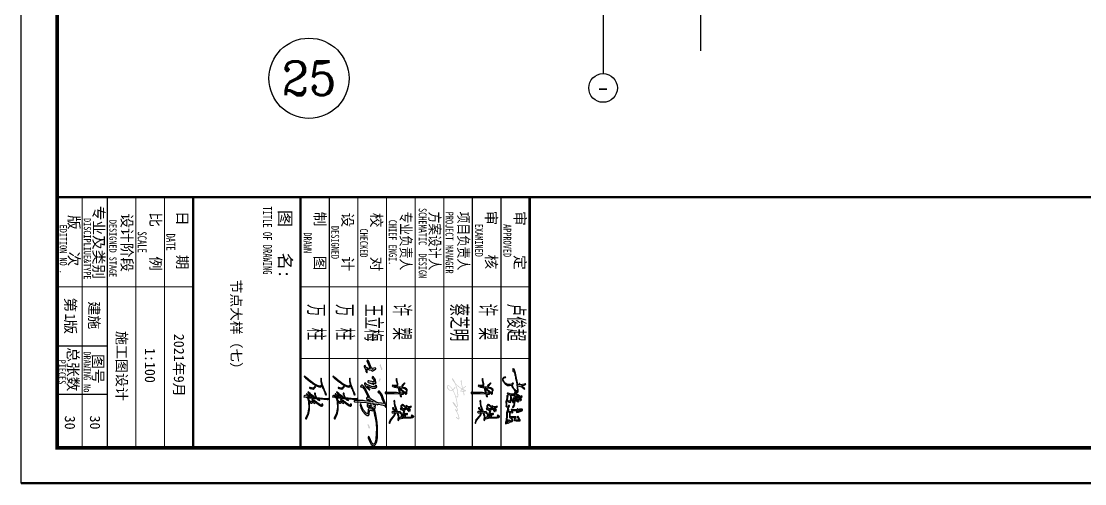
# Model space of a CAD drawing. Extents: x -1307975 to -76406, y -96289 to 379359.
# Drawn here: x -506278 to -498853, y 252907 to 256134 of the extents above; entities that cross this region are included whole.
import ezdxf
from ezdxf.enums import TextEntityAlignment as Align

# ---------------------------------------------------------------- set-up
doc = ezdxf.new("R2010")
doc.units = 0
doc.header["$LTSCALE"] = 1000
doc.layers.get('0').update_dxf_attribs({"linetype": 'CONTINUOUS'})
for name, color, linetype in [('A-AXIS_TEXT', 7, 'CONTINUOUS'), ('AXIS', 3, 'CONTINUOUS'), ('DIM_SYMB', 3, 'CONTINUOUS'), ('图签文字', 4, 'CONTINUOUS')]:
    doc.layers.add(name, color=color, linetype=linetype)
for name, color, linetype, lineweight in [('AXIS_TEXT', 7, 'CONTINUOUS', 20), ('可改文字', 6, 'CONTINUOUS', 18), ('图框', 9, 'CONTINUOUS', 18), ('图签', 147, 'CONTINUOUS', 18)]:
    doc.layers.add(name, color=color, linetype=linetype, lineweight=lineweight)
doc.layers.add('yichutu', color=7, linetype='CONTINUOUS', true_color=0xffffff)
doc.styles.add('_TCH_AXIS', font='COMPLEX', dxfattribs={"bigfont": 'GBCBIG'})
doc.styles.add('COMPLEX', font='COMPLEX')
doc.styles.add('宋体', font='', dxfattribs={"height": 50})
doc.styles.add('建筑图签-1', font='simhei.ttf', dxfattribs={"width": 0.7})
doc.styles.add('建筑图签-2', font='TXT.shx', dxfattribs={"width": 0.5, "bigfont": 'HZTXT.shx'})
doc.styles.get('宋体').set_extended_font_data('SimSun')

# ---------------------------------------------------------------- blocks, each defined once
blk = doc.blocks.new('ljc')
at = {"linetype": 'Continuous'}
h = blk.add_hatch(color=0, dxfattribs=at)
h.paths.add_polyline_path([(2022.8, 1567.7), (2018.8, 1563.7), (2019.8, 1561.7), (2023.8, 1561.7), (2021.8, 1551.7), (1954.8, 1537.7), (1932.8, 1529.7), (1929.8, 1526.7), (1928.8, 1524.7), (1930.8, 1522.7), (1943.8, 1523.7), (1945.8, 1525.7), (1941.8, 1527.7), (1959.8, 1534.7), (1966.8, 1534.7), (1974.8, 1537.7), (1984.8, 1538.7), (1997.8, 1542.7), (2009.8, 1543.7), (2017.8, 1546.7), (2024.8, 1545.7), (2034.8, 1548.7), (2060.8, 1549.7), (2051.8, 1536.7), (2041.8, 1527.7), (2027.8, 1520.7), (2022.8, 1520.7), (2017.8, 1525.7), (2014.8, 1526.7), (2012.8, 1524.7), (2012.8, 1520.7), (2018.8, 1515.7), (2021.8, 1507.7), (2021.8, 1493.7), (2011.8, 1476.7), (1999.8, 1468.7), (1987.8, 1466.7), (1981.8, 1472.7), (1979.8, 1479.7), (1977.8, 1481.7), (1977.8, 1474.7), (1980.8, 1467.7), (1987.8, 1462.7), (1993.8, 1462.7), (2004.8, 1466.7), (2017.8, 1477.7), (2026.8, 1492.7), (2027.8, 1503.7), (2024.8, 1516.7), (2032.8, 1517.7), (2053.8, 1532.7), (2066.8, 1548.7), (2066.8, 1551.7), (2063.8, 1554.7), (2028.8, 1552.7), (2035.8, 1574.7), (2048.8, 1590.7), (2046.8, 1592.7), (2042.8, 1591.7), (2027.8, 1572.7), (2024.8, 1588.7), (2020.8, 1596.7), (2017.8, 1598.7), (2016.8, 1596.7), (2019.8, 1589.7)])
h.paths.add_polyline_path([(2080.8, 1521.7), (2080.8, 1527.7), (2074.8, 1540.7), (2092.8, 1561.7), (2096.8, 1571.7), (2093.8, 1576.7), (2086.8, 1575.7), (2088.8, 1571.7), (2091.8, 1571.7), (2090.8, 1566.7), (2079.8, 1550.7), (2065.8, 1536.7), (2064.8, 1534.7), (2066.8, 1532.7), (2072.8, 1534.7), (2076.8, 1522.7), (2076.8, 1512.7), (2071.8, 1495.7), (2071.8, 1491.7), (2073.8, 1489.7), (2077.8, 1493.7), (2082.8, 1509.7), (2098.8, 1509.7), (2118.8, 1506.7), (2118.8, 1499.7), (2115.8, 1495.7), (2107.8, 1492.7), (2086.8, 1495.7), (2083.8, 1491.7), (2086.8, 1488.7), (2102.8, 1487.7), (2121.8, 1482.7), (2139.8, 1483.7), (2147.8, 1481.7), (2151.8, 1485.7), (2151.8, 1490.7), (2147.8, 1487.7), (2124.8, 1487.7), (2113.8, 1489.7), (2123.8, 1498.7), (2125.8, 1508.7), (2120.8, 1511.7), (2118.8, 1510.7), (2107.8, 1513.7), (2123.8, 1522.7), (2131.8, 1531.7), (2129.8, 1534.7), (2120.8, 1535.7), (2114.8, 1532.7), (2108.8, 1532.7), (2122.8, 1554.7), (2120.8, 1558.7), (2113.8, 1556.7), (2115.8, 1563.7), (2114.8, 1568.7), (2110.8, 1572.7), (2104.8, 1571.7), (2092.8, 1553.7)])
h.paths.add_polyline_path([(2088.8, 1534.7), (2096.8, 1534.7), (2111.8, 1550.7), (2115.8, 1551.7), (2110.8, 1542.7), (2098.8, 1527.7), (2100.8, 1525.7), (2113.8, 1527.7), (2120.8, 1530.7), (2123.8, 1529.7), (2117.8, 1523.7), (2100.8, 1514.7), (2083.8, 1513.7), (2083.8, 1517.7)], flags=16)
h.paths.add_polyline_path([(2092.8, 1536.7), (2094.8, 1539.7), (2102.8, 1545.7), (2095.8, 1536.7)], flags=16)
h.paths.add_polyline_path([(2092.8, 1543.7), (2093.8, 1548.7), (2105.8, 1567.7), (2108.8, 1568.7), (2110.8, 1566.7), (2107.8, 1553.7), (2103.8, 1549.7)], flags=16)
h.paths.add_polyline_path([(2140.8, 1533.7), (2137.8, 1532.7), (2136.8, 1530.7), (2141.8, 1526.7), (2154.8, 1521.7), (2157.8, 1522.7), (2152.8, 1527.7)])
h.paths.add_polyline_path([(2174.8, 1521.7), (2172.8, 1523.7), (2171.8, 1545.7), (2182.8, 1544.7), (2184.8, 1546.7), (2182.8, 1556.7), (2177.8, 1565.7), (2176.8, 1560.7), (2179.8, 1555.7), (2180.8, 1549.7), (2174.8, 1549.7), (2169.8, 1553.7), (2168.8, 1573.7), (2170.8, 1573.7), (2174.8, 1568.7), (2175.8, 1570.7), (2169.8, 1578.7), (2166.8, 1578.7), (2164.8, 1576.7), (2163.8, 1561.7), (2165.8, 1552.7), (2162.8, 1552.7), (2161.8, 1550.7), (2166.8, 1546.7), (2168.8, 1536.7), (2168.8, 1523.7), (2165.8, 1520.7), (2164.8, 1516.7), (2167.8, 1512.7), (2169.8, 1512.7), (2172.8, 1516.7), (2179.8, 1516.7), (2177.8, 1501.7), (2174.8, 1499.7), (2166.8, 1498.7), (2174.8, 1495.7), (2179.8, 1496.7), (2182.8, 1499.7), (2183.8, 1510.7), (2186.8, 1520.7), (2184.8, 1522.7)])
h.paths.add_polyline_path([(2232.8, 1541.7), (2232.8, 1563.7), (2230.8, 1566.7), (2214.8, 1557.7), (2209.8, 1556.7), (2205.8, 1551.7), (2210.8, 1547.7), (2210.8, 1550.7), (2228.8, 1559.7), (2227.8, 1541.7), (2226.8, 1536.7), (2223.8, 1532.7), (2219.8, 1533.7), (2212.8, 1541.7), (2210.8, 1542.7), (2208.8, 1540.7), (2208.8, 1507.7), (2188.8, 1507.7), (2186.8, 1505.7), (2190.8, 1502.7), (2212.8, 1502.7), (2216.8, 1510.7), (2221.8, 1515.7), (2231.8, 1517.7), (2233.8, 1512.7), (2233.8, 1504.7), (2226.8, 1504.7), (2231.8, 1501.7), (2231.8, 1499.7), (2227.8, 1496.7), (2228.8, 1492.7), (2238.8, 1494.7), (2242.8, 1488.7), (2242.8, 1485.7), (2211.8, 1491.7), (2188.8, 1491.7), (2178.8, 1493.7), (2175.8, 1495.7), (2166.8, 1495.7), (2163.8, 1497.7), (2153.8, 1498.7), (2146.8, 1502.7), (2143.8, 1502.7), (2142.8, 1500.7), (2143.8, 1497.7), (2152.8, 1493.7), (2173.8, 1490.7), (2185.8, 1486.7), (2210.8, 1486.7), (2221.8, 1483.7), (2229.8, 1483.7), (2242.8, 1479.7), (2248.8, 1479.7), (2250.8, 1481.7), (2243.8, 1495.7), (2245.8, 1498.7), (2237.8, 1502.7), (2238.8, 1512.7), (2236.8, 1519.7), (2232.8, 1522.7), (2223.8, 1521.7), (2213.8, 1515.7), (2211.8, 1521.7), (2212.8, 1535.7), (2219.8, 1529.7), (2227.8, 1529.7), (2229.8, 1531.7)])
at = {"color": 0, "linetype": 'Continuous'}
for points in [[(1929.8, 1526.7), (1928.8, 1524.7), (1930.8, 1522.7), (1943.8, 1523.7), (1945.8, 1525.7), (1941.8, 1527.7), (1959.8, 1534.7), (1966.8, 1534.7), (1974.8, 1537.7), (1984.8, 1538.7), (1997.8, 1542.7), (2009.8, 1543.7), (2017.8, 1546.7), (2024.8, 1545.7), (2034.8, 1548.7), (2060.8, 1549.7), (2051.8, 1536.7), (2041.8, 1527.7), (2027.8, 1520.7), (2022.8, 1520.7), (2017.8, 1525.7), (2014.8, 1526.7), (2012.8, 1524.7), (2012.8, 1520.7), (2018.8, 1515.7), (2021.8, 1507.7), (2021.8, 1493.7), (2011.8, 1476.7), (1999.8, 1468.7), (1987.8, 1466.7), (1981.8, 1472.7), (1979.8, 1479.7), (1977.8, 1481.7), (1977.8, 1474.7), (1980.8, 1467.7), (1987.8, 1462.7), (1993.8, 1462.7), (2004.8, 1466.7), (2017.8, 1477.7), (2026.8, 1492.7), (2027.8, 1503.7), (2024.8, 1516.7), (2032.8, 1517.7), (2053.8, 1532.7), (2066.8, 1548.7), (2066.8, 1551.7), (2063.8, 1554.7), (2028.8, 1552.7), (2035.8, 1574.7), (2048.8, 1590.7), (2046.8, 1592.7), (2042.8, 1591.7), (2027.8, 1572.7), (2024.8, 1588.7), (2020.8, 1596.7), (2017.8, 1598.7), (2016.8, 1596.7), (2019.8, 1589.7), (2022.8, 1567.7), (2018.8, 1563.7), (2019.8, 1561.7), (2023.8, 1561.7), (2021.8, 1551.7), (1954.8, 1537.7), (1932.8, 1529.7), (1929.8, 1526.7)], [(2015.8, 1560.7), (2014.8, 1559.7), (2016.8, 1559.7), (2015.8, 1560.7)], [(2016.8, 1561.7), (2015.8, 1560.7), (2018.8, 1560.7), (2016.8, 1561.7)], [(2065.8, 1536.7), (2064.8, 1534.7), (2066.8, 1532.7), (2072.8, 1534.7), (2076.8, 1522.7), (2076.8, 1512.7), (2071.8, 1495.7), (2071.8, 1491.7), (2073.8, 1489.7), (2077.8, 1493.7), (2082.8, 1509.7), (2098.8, 1509.7), (2118.8, 1506.7), (2118.8, 1499.7), (2115.8, 1495.7), (2107.8, 1492.7), (2086.8, 1495.7), (2083.8, 1491.7), (2086.8, 1488.7), (2102.8, 1487.7), (2121.8, 1482.7), (2139.8, 1483.7), (2147.8, 1481.7), (2151.8, 1485.7), (2151.8, 1490.7), (2147.8, 1487.7), (2124.8, 1487.7), (2113.8, 1489.7), (2123.8, 1498.7), (2125.8, 1508.7), (2120.8, 1511.7), (2118.8, 1510.7), (2107.8, 1513.7), (2123.8, 1522.7), (2131.8, 1531.7), (2129.8, 1534.7), (2120.8, 1535.7), (2114.8, 1532.7), (2108.8, 1532.7), (2122.8, 1554.7), (2120.8, 1558.7), (2113.8, 1556.7), (2115.8, 1563.7), (2114.8, 1568.7), (2110.8, 1572.7), (2104.8, 1571.7), (2092.8, 1553.7), (2080.8, 1521.7), (2080.8, 1527.7), (2074.8, 1540.7), (2092.8, 1561.7), (2096.8, 1571.7), (2093.8, 1576.7), (2086.8, 1575.7), (2088.8, 1571.7), (2091.8, 1571.7), (2090.8, 1566.7), (2079.8, 1550.7), (2065.8, 1536.7)], [(2083.8, 1513.7), (2083.8, 1517.7), (2088.8, 1534.7), (2096.8, 1534.7), (2111.8, 1550.7), (2115.8, 1551.7), (2110.8, 1542.7), (2098.8, 1527.7), (2100.8, 1525.7), (2113.8, 1527.7), (2120.8, 1530.7), (2123.8, 1529.7), (2117.8, 1523.7), (2100.8, 1514.7), (2083.8, 1513.7)], [(2092.8, 1543.7), (2093.8, 1548.7), (2105.8, 1567.7), (2108.8, 1568.7), (2110.8, 1566.7), (2107.8, 1553.7), (2103.8, 1549.7), (2092.8, 1543.7)], [(2143.8, 1502.7), (2142.8, 1500.7), (2143.8, 1497.7), (2152.8, 1493.7), (2173.8, 1490.7), (2185.8, 1486.7), (2210.8, 1486.7), (2221.8, 1483.7), (2229.8, 1483.7), (2242.8, 1479.7), (2248.8, 1479.7), (2250.8, 1481.7), (2243.8, 1495.7), (2245.8, 1498.7), (2237.8, 1502.7), (2238.8, 1512.7), (2236.8, 1519.7), (2232.8, 1522.7), (2223.8, 1521.7), (2213.8, 1515.7), (2211.8, 1521.7), (2212.8, 1535.7), (2219.8, 1529.7), (2227.8, 1529.7), (2229.8, 1531.7), (2232.8, 1541.7), (2232.8, 1563.7), (2230.8, 1566.7), (2214.8, 1557.7), (2209.8, 1556.7), (2205.8, 1551.7), (2210.8, 1547.7), (2210.8, 1550.7), (2228.8, 1559.7), (2227.8, 1541.7), (2226.8, 1536.7), (2223.8, 1532.7), (2219.8, 1533.7), (2212.8, 1541.7), (2210.8, 1542.7), (2208.8, 1540.7), (2208.8, 1507.7), (2188.8, 1507.7), (2186.8, 1505.7), (2190.8, 1502.7), (2212.8, 1502.7), (2216.8, 1510.7), (2221.8, 1515.7), (2231.8, 1517.7), (2233.8, 1512.7), (2233.8, 1504.7), (2226.8, 1504.7), (2231.8, 1501.7), (2231.8, 1499.7), (2227.8, 1496.7), (2228.8, 1492.7), (2238.8, 1494.7), (2242.8, 1488.7), (2242.8, 1485.7), (2211.8, 1491.7), (2188.8, 1491.7), (2178.8, 1493.7), (2175.8, 1495.7), (2166.8, 1495.7), (2163.8, 1497.7), (2153.8, 1498.7), (2146.8, 1502.7), (2143.8, 1502.7)], [(2162.8, 1552.7), (2161.8, 1550.7), (2166.8, 1546.7), (2168.8, 1536.7), (2168.8, 1523.7), (2165.8, 1520.7), (2164.8, 1516.7), (2167.8, 1512.7), (2169.8, 1512.7), (2172.8, 1516.7), (2179.8, 1516.7), (2177.8, 1501.7), (2174.8, 1499.7), (2166.8, 1498.7), (2174.8, 1495.7), (2179.8, 1496.7), (2182.8, 1499.7), (2183.8, 1510.7), (2186.8, 1520.7), (2184.8, 1522.7), (2174.8, 1521.7), (2172.8, 1523.7), (2171.8, 1545.7), (2182.8, 1544.7), (2184.8, 1546.7), (2182.8, 1556.7), (2177.8, 1565.7), (2176.8, 1560.7), (2179.8, 1555.7), (2180.8, 1549.7), (2174.8, 1549.7), (2169.8, 1553.7), (2168.8, 1573.7), (2170.8, 1573.7), (2174.8, 1568.7), (2175.8, 1570.7), (2169.8, 1578.7), (2166.8, 1578.7), (2164.8, 1576.7), (2163.8, 1561.7), (2165.8, 1552.7), (2162.8, 1552.7)], [(2176.8, 1568.7), (2175.8, 1569.7), (2174.8, 1566.7), (2176.8, 1564.7), (2176.8, 1568.7)], [(2092.8, 1536.7), (2094.8, 1539.7), (2102.8, 1545.7), (2095.8, 1536.7), (2092.8, 1536.7)], [(2137.8, 1532.7), (2136.8, 1530.7), (2141.8, 1526.7), (2154.8, 1521.7), (2157.8, 1522.7), (2152.8, 1527.7), (2140.8, 1533.7), (2137.8, 1532.7)]]:
    blk.add_lwpolyline(points, dxfattribs=at)
blk = doc.blocks.new('A$C6AF37BC7')
h = blk.add_hatch(color=256)
h.paths.add_polyline_path([(660, -48), (672, -48), (678, -96)], flags=16)
h.paths.add_polyline_path([(708, 144), (702, 150), (660, 126), (672, 66), (666, 36), (456, -42), (366, -60), (294, -60), (276, -72), (288, -96), (456, -72), (612, -12), (564, -102), (552, -114), (546, -96), (534, -102), (534, -138), (558, -144), (654, -18), (654, 6), (672, 12), (678, -30), (648, -30), (642, -54), (654, -84), (654, -138), (684, -168), (708, -156), (714, -60), (804, -108), (948, -228), (1038, -258), (1062, -258), (1074, -246), (1056, -228), (1032, -228), (954, -192), (786, -60), (708, -30), (714, 24), (756, 30), (816, 54), (954, 48), (972, 66), (948, 84), (810, 84), (702, 48), (690, 120), (726, 132), (720, 144)])
h.paths.add_polyline_path([(852, 216), (864, 216), (870, 174), (840, 198)], flags=16)
h.paths.add_polyline_path([(-312, 282), (-318, 288), (-336, 288), (-348, 276), (-246, 180), (-222, 192), (-222, 210)], flags=17)
h.paths.add_polyline_path([(546, 330), (552, 330), (564, 300), (558, 216), (486, 174), (462, 180), (438, 222)], flags=16)
h.paths.add_polyline_path([(-102, 342), (-48, 336), (-18, 324), (18, 324), (-36, 246), (-174, 96), (-156, 246), (-132, 306)], flags=16)
h.paths.add_polyline_path([(-66, 366), (-72, 372), (-108, 372), (-138, 342), (-168, 288), (-192, 192), (-204, 18), (-228, -78), (-228, 6), (-258, 42), (-306, 48), (-438, 12), (-456, 12), (-468, 24), (-498, 0), (-486, -12), (-420, -12), (-318, 18), (-270, 18), (-252, -6), (-252, -102), (-264, -138), (-240, -156), (-216, -132), (-192, -72), (-174, 60), (-108, 66), (12, 108), (0, 0), (0, -366), (-18, -342), (-24, -372), (-6, -396), (24, -396), (24, -78), (42, 120), (108, 132), (132, 144), (144, 162), (132, 174), (66, 162), (48, 210), (48, 240), (18, 240), (12, 138), (-144, 90), (-114, 138), (-24, 228), (54, 330), (36, 354), (-18, 354)])
h.paths.add_polyline_path([(756, 378), (750, 384), (732, 384), (714, 366), (732, 360), (738, 324), (714, 180), (714, 156), (726, 144), (750, 162), (762, 366)])
h.paths.add_polyline_path([(498, 516), (492, 522), (474, 516), (492, 474), (486, 378), (444, 336), (468, 324), (552, 366), (426, 246), (408, 210), (414, 192), (462, 150), (504, 150), (552, 180), (552, 138), (570, 132), (582, 150), (588, 198), (666, 258), (648, 246), (690, 240), (702, 258), (666, 294), (588, 240), (588, 324), (564, 348), (630, 402), (654, 426), (654, 438), (636, 444), (534, 390), (576, 432), (618, 456), (630, 480), (606, 486), (570, 462), (516, 408), (516, 492)])
h.paths.add_polyline_path([(846, 594), (840, 600), (828, 600), (798, 570), (780, 522), (792, 516), (840, 570), (852, 516), (864, 264), (840, 246), (792, 246), (786, 258), (804, 294), (804, 324), (786, 330), (756, 264), (756, 240), (810, 204), (786, 174), (792, 162), (822, 186), (888, 102), (900, 96), (918, 114), (894, 216), (882, 510), (870, 570)])
at = {"linetype": 'Continuous'}
for points in [[(-66, 366), (-72, 372), (-108, 372), (-138, 342), (-168, 288), (-192, 192), (-204, 18), (-228, -78), (-228, 6), (-258, 42), (-306, 48), (-438, 12), (-456, 12), (-468, 24), (-498, 0), (-486, -12), (-420, -12), (-318, 18), (-270, 18), (-252, -6), (-252, -102), (-264, -138), (-240, -156), (-216, -132), (-192, -72), (-174, 60), (-108, 66), (12, 108), (0, 0), (0, -366), (-18, -342), (-24, -372), (-6, -396), (24, -396), (24, -78), (42, 120), (108, 132), (132, 144), (144, 162), (132, 174), (66, 162), (48, 210), (48, 240), (18, 240), (12, 138), (-144, 90), (-114, 138), (-24, 228), (54, 330), (36, 354), (-18, 354), (-66, 366)], [(498, 516), (492, 522), (474, 516), (492, 474), (486, 378), (444, 336), (468, 324), (552, 366), (426, 246), (408, 210), (414, 192), (462, 150), (504, 150), (552, 180), (552, 138), (570, 132), (582, 150), (588, 198), (666, 258), (648, 246), (690, 240), (702, 258), (666, 294), (588, 240), (588, 324), (564, 348), (630, 402), (654, 426), (654, 438), (636, 444), (534, 390), (576, 432), (618, 456), (630, 480), (606, 486), (570, 462), (516, 408), (516, 492), (498, 516)], [(756, 378), (750, 384), (732, 384), (714, 366), (732, 360), (738, 324), (714, 180), (714, 156), (726, 144), (750, 162), (762, 366), (756, 378)], [(846, 594), (840, 600), (828, 600), (798, 570), (780, 522), (792, 516), (840, 570), (852, 516), (864, 264), (840, 246), (792, 246), (786, 258), (804, 294), (804, 324), (786, 330), (756, 264), (756, 240), (810, 204), (786, 174), (792, 162), (822, 186), (888, 102), (900, 96), (918, 114), (894, 216), (882, 510), (870, 570), (846, 594)], [(-312, 282), (-318, 288), (-336, 288), (-348, 276), (-246, 180), (-222, 192), (-222, 210), (-312, 282)], [(-102, 342), (-48, 336), (-18, 324), (18, 324), (-36, 246), (-174, 96), (-156, 246), (-132, 306), (-102, 342)], [(708, 144), (702, 150), (660, 126), (672, 66), (666, 36), (456, -42), (366, -60), (294, -60), (276, -72), (288, -96), (456, -72), (612, -12), (564, -102), (552, -114), (546, -96), (534, -102), (534, -138), (558, -144), (654, -18), (654, 6), (672, 12), (678, -30), (648, -30), (642, -54), (654, -84), (654, -138), (684, -168), (708, -156), (714, -60), (804, -108), (948, -228), (1038, -258), (1062, -258), (1074, -246), (1056, -228), (1032, -228), (954, -192), (786, -60), (708, -30), (714, 24), (756, 30), (816, 54), (954, 48), (972, 66), (948, 84), (810, 84), (702, 48), (690, 120), (726, 132), (720, 144), (708, 144)], [(546, 330), (552, 330), (564, 300), (558, 216), (486, 174), (462, 180), (438, 222), (546, 330)], [(852, 216), (864, 216), (870, 174), (840, 198), (852, 216)], [(660, -48), (672, -48), (678, -96), (660, -48)]]:
    blk.add_lwpolyline(points, dxfattribs=at)
blk = doc.blocks.new('GFDDDDRG')
at = {"linetype": 'Continuous'}
h = blk.add_hatch(color=0, dxfattribs=at)
h.paths.add_polyline_path([(898707, -158931), (898709, -158928), (898704, -158914), (898704, -158897), (898689, -158882), (898689, -158871), (898666, -158816), (898649, -158759), (898612, -158707), (898600, -158707), (898591, -158721), (898612, -158738), (898635, -158776), (898646, -158816), (898672, -158871), (898672, -158882), (898640, -158874), (898594, -158871), (898565, -158862), (898488, -158813), (898421, -158684), (898396, -158646), (898373, -158623), (898361, -158623), (898352, -158632), (898349, -158649), (898364, -158652), (898370, -158646), (898396, -158678), (898459, -158796), (898439, -158793), (898430, -158805), (898430, -158813), (898453, -158839), (898462, -158839), (898465, -158833), (898453, -158819), (898470, -158828), (898485, -158851), (898479, -158854), (898465, -158848), (898401, -158845), (898384, -158839), (898263, -158839), (898257, -158845), (898257, -158854), (898263, -158859), (898427, -158865), (898488, -158874), (898499, -158885), (898496, -158888), (898473, -158880), (898450, -158885), (898439, -158897), (898442, -158917), (898473, -158946), (898453, -158966), (898453, -158992), (898447, -159006), (898450, -159018), (898447, -159026), (898424, -159015), (898387, -158975), (898364, -158928), (898358, -158900), (898347, -158880), (898344, -158905), (898355, -158952), (898373, -158986), (898410, -159029), (898439, -159047), (898459, -159047), (898468, -159032), (898468, -159006), (898476, -158972), (898488, -158972), (898514, -158983), (898525, -158975), (898519, -158963), (898499, -158954), (898459, -158908), (898485, -158905), (898502, -158911), (898491, -158914), (898488, -158920), (898519, -158940), (898522, -158963), (898528, -158969), (898542, -159044), (898548, -159055), (898554, -159104), (898560, -159116), (898568, -159228), (898563, -159375), (898557, -159407), (898545, -159435), (898534, -159447), (898522, -159447), (898505, -159430), (898468, -159346), (898462, -159340), (898456, -159343), (898456, -159360), (898476, -159415), (898496, -159450), (898517, -159467), (898528, -159470), (898542, -159464), (898557, -159450), (898574, -159415), (898583, -159360), (898586, -159214), (898580, -159136), (898574, -159119), (898563, -159029), (898540, -158949), (898545, -158949), (898557, -158937), (898551, -158926), (898534, -158920), (898554, -158917), (898557, -158903), (898548, -158897), (898525, -158894), (898517, -158882), (898571, -158888), (898580, -158897), (898600, -158891), (898684, -158908), (898701, -158934)])
h.paths.add_polyline_path([(898519, -158856), (898522, -158859), (898508, -158856), (898502, -158848)], flags=16)
h.paths.add_polyline_path([(898344, -158874), (898347, -158877), (898347, -158865), (898341, -158871)], flags=17)
h.paths.add_polyline_path([(898476, -159219), (898479, -159214), (898459, -159173), (898447, -159165), (898445, -159179), (898456, -159205), (898456, -159222), (898468, -159231)], flags=17)
h.paths.add_polyline_path([(898519, -158407), (898522, -158407), (898517, -158410)], flags=16)
h.paths.add_polyline_path([(898557, -158401), (898560, -158399), (898560, -158390), (898551, -158384), (898514, -158390), (898502, -158387), (898485, -158355), (898459, -158283), (898450, -158275), (898445, -158275), (898436, -158286), (898482, -158390), (898462, -158390), (898427, -158378), (898413, -158350), (898398, -158355), (898396, -158367), (898419, -158416), (898421, -158433), (898433, -158450), (898442, -158448), (898442, -158427), (898433, -158396), (898470, -158410), (898496, -158413), (898508, -158427), (898522, -158424), (898534, -158413)])
h.paths.add_polyline_path([(898563, -158597), (898565, -158594), (898560, -158586), (898554, -158551), (898522, -158505), (898511, -158511), (898508, -158525), (898528, -158545), (898534, -158557), (898537, -158574), (898522, -158580), (898465, -158563), (898453, -158563), (898447, -158568), (898447, -158577), (898456, -158586), (898522, -158612), (898528, -158617), (898537, -158615), (898508, -158597)])
h.paths.add_polyline_path([(898571, -158652), (898574, -158649), (898571, -158632), (898554, -158623), (898551, -158629), (898560, -158638), (898540, -158646), (898499, -158643), (898436, -158615), (898413, -158592), (898401, -158597), (898401, -158612), (898427, -158652), (898468, -158689), (898476, -158689), (898479, -158684), (898442, -158638), (898508, -158666), (898551, -158664)])
h.paths.add_polyline_path([(898629, -158543), (898632, -158540), (898623, -158528), (898617, -158528), (898606, -158543), (898603, -158560), (898594, -158571), (898614, -158574)])
h.paths.add_polyline_path([(898649, -158410), (898652, -158407), (898652, -158396), (898632, -158352), (898632, -158338), (898623, -158332), (898614, -158350), (898635, -158401), (898632, -158407), (898637, -158416)])
h = blk.add_hatch(color=256, dxfattribs=at)
h.paths.add_polyline_path([(897805, -158637), (897807, -158635), (897807, -158631), (897799, -158625), (897787, -158637), (897769, -158637), (897738, -158625), (897688, -158595), (897657, -158571), (897649, -158568), (897588, -158517), (897568, -158497), (897559, -158502), (897559, -158506), (897571, -158514), (897579, -158523), (897652, -158581), (897658, -158583), (897672, -158595), (897730, -158632), (897765, -158647), (897786, -158650), (897798, -158646)])
h.paths.add_polyline_path([(897868, -158758), (897870, -158757), (897868, -158743), (897856, -158722), (897846, -158692), (897838, -158680), (897825, -158644), (897822, -158641), (897820, -158631), (897816, -158623), (897811, -158602), (897805, -158589), (897801, -158560), (897801, -158535), (897798, -158527), (897792, -158539), (897792, -158571), (897802, -158616), (897810, -158631), (897811, -158640), (897823, -158670), (897829, -158679), (897835, -158698), (897849, -158727), (897849, -158733), (897858, -158760), (897862, -158763)])
h.paths.add_polyline_path([(897717, -158653), (897718, -158652), (897718, -158647), (897711, -158643), (897685, -158665), (897679, -158667), (897642, -158656), (897636, -158659), (897634, -158667), (897642, -158673), (897655, -158673), (897666, -158677), (897687, -158679), (897700, -158671)])
h.paths.add_polyline_path([(897903, -158820), (897904, -158818), (897904, -158815), (897898, -158809), (897876, -158814), (897853, -158814), (897738, -158802), (897723, -158772), (897717, -158751), (897717, -158739), (897712, -158734), (897705, -158736), (897703, -158745), (897712, -158770), (897712, -158776), (897724, -158799), (897706, -158800), (897681, -158797), (897673, -158782), (897667, -158776), (897691, -158790), (897696, -158790), (897699, -158787), (897694, -158778), (897678, -158770), (897648, -158749), (897643, -158742), (897627, -158725), (897625, -158721), (897618, -158719), (897612, -158725), (897643, -158758), (897664, -158787), (897669, -158794), (897655, -158796), (897628, -158790), (897618, -158790), (897612, -158775), (897613, -158772), (897637, -158772), (897642, -158775), (897645, -158769), (897642, -158766), (897618, -158763), (897610, -158764), (897604, -158748), (897600, -158743), (897592, -158746), (897597, -158764), (897568, -158769), (897562, -158772), (897555, -158781), (897559, -158790), (897562, -158788), (897591, -158793), (897607, -158799), (897616, -158827), (897622, -158863), (897624, -158937), (897622, -158955), (897619, -158962), (897621, -158973), (897618, -158977), (897618, -158989), (897610, -159012), (897610, -159021), (897586, -159073), (897577, -159084), (897579, -159091), (897585, -159096), (897592, -159093), (897604, -159072), (897616, -159042), (897625, -159013), (897633, -158968), (897636, -158931), (897634, -158875), (897631, -158863), (897630, -158836), (897621, -158799), (897636, -158803), (897670, -158806), (897672, -158811), (897666, -158829), (897676, -158839), (897679, -158836), (897679, -158827), (897687, -158814), (897687, -158808), (897718, -158809), (897732, -158812), (897751, -158829), (897763, -158835), (897777, -158838), (897780, -158832), (897754, -158820), (897748, -158812), (897879, -158826), (897889, -158826)])
h.paths.add_polyline_path([(897822, -158907), (897823, -158905), (897823, -158893), (897820, -158889), (897813, -158887), (897808, -158890), (897805, -158896), (897810, -158902), (897805, -158905), (897798, -158904), (897777, -158893), (897738, -158865), (897733, -158859), (897715, -158847), (897703, -158835), (897697, -158835), (897693, -158841), (897693, -158853), (897696, -158859), (897684, -158853), (897667, -158851), (897658, -158859), (897654, -158857), (897640, -158842), (897634, -158845), (897645, -158865), (897658, -158874), (897669, -158874), (897675, -158865), (897681, -158865), (897709, -158880), (897715, -158872), (897706, -158850), (897789, -158913), (897801, -158917), (897811, -158917), (897822, -158910)], flags=17)
h = blk.add_hatch(color=256, dxfattribs=at)
h.paths.add_polyline_path([(898205, -158637), (898207, -158635), (898207, -158631), (898199, -158625), (898187, -158637), (898169, -158637), (898138, -158625), (898088, -158595), (898057, -158571), (898049, -158568), (897988, -158517), (897968, -158497), (897959, -158502), (897959, -158506), (897971, -158514), (897979, -158523), (898052, -158581), (898058, -158583), (898072, -158595), (898130, -158632), (898165, -158647), (898186, -158650), (898198, -158646)])
h.paths.add_polyline_path([(898268, -158758), (898270, -158757), (898268, -158743), (898256, -158722), (898246, -158692), (898238, -158680), (898225, -158644), (898222, -158641), (898220, -158631), (898216, -158623), (898211, -158602), (898205, -158589), (898201, -158560), (898201, -158535), (898198, -158527), (898192, -158539), (898192, -158571), (898202, -158616), (898210, -158631), (898211, -158640), (898223, -158670), (898229, -158679), (898235, -158698), (898249, -158727), (898249, -158733), (898258, -158760), (898262, -158763)])
h.paths.add_polyline_path([(898117, -158653), (898118, -158652), (898118, -158647), (898111, -158643), (898085, -158665), (898079, -158667), (898042, -158656), (898036, -158659), (898034, -158667), (898042, -158673), (898055, -158673), (898066, -158677), (898087, -158679), (898100, -158671)])
h.paths.add_polyline_path([(898303, -158820), (898304, -158818), (898304, -158815), (898298, -158809), (898276, -158814), (898253, -158814), (898138, -158802), (898123, -158772), (898117, -158751), (898117, -158739), (898112, -158734), (898105, -158736), (898103, -158745), (898112, -158770), (898112, -158776), (898124, -158799), (898106, -158800), (898081, -158797), (898073, -158782), (898067, -158776), (898091, -158790), (898096, -158790), (898099, -158787), (898094, -158778), (898078, -158770), (898048, -158749), (898043, -158742), (898027, -158725), (898025, -158721), (898018, -158719), (898012, -158725), (898043, -158758), (898064, -158787), (898069, -158794), (898055, -158796), (898028, -158790), (898018, -158790), (898012, -158775), (898013, -158772), (898037, -158772), (898042, -158775), (898045, -158769), (898042, -158766), (898018, -158763), (898010, -158764), (898004, -158748), (898000, -158743), (897992, -158746), (897997, -158764), (897968, -158769), (897962, -158772), (897955, -158781), (897959, -158790), (897962, -158788), (897991, -158793), (898007, -158799), (898016, -158827), (898022, -158863), (898024, -158937), (898022, -158955), (898019, -158962), (898021, -158973), (898018, -158977), (898018, -158989), (898010, -159012), (898010, -159021), (897986, -159073), (897977, -159084), (897979, -159091), (897985, -159096), (897992, -159093), (898004, -159072), (898016, -159042), (898025, -159013), (898033, -158968), (898036, -158931), (898034, -158875), (898031, -158863), (898030, -158836), (898021, -158799), (898036, -158803), (898070, -158806), (898072, -158811), (898066, -158829), (898076, -158839), (898079, -158836), (898079, -158827), (898087, -158814), (898087, -158808), (898118, -158809), (898132, -158812), (898151, -158829), (898163, -158835), (898177, -158838), (898180, -158832), (898154, -158820), (898148, -158812), (898279, -158826), (898289, -158826)])
h.paths.add_polyline_path([(898222, -158907), (898223, -158905), (898223, -158893), (898220, -158889), (898213, -158887), (898208, -158890), (898205, -158896), (898210, -158902), (898205, -158905), (898198, -158904), (898177, -158893), (898138, -158865), (898133, -158859), (898115, -158847), (898103, -158835), (898097, -158835), (898093, -158841), (898093, -158853), (898096, -158859), (898084, -158853), (898067, -158851), (898058, -158859), (898054, -158857), (898040, -158842), (898034, -158845), (898045, -158865), (898058, -158874), (898069, -158874), (898075, -158865), (898081, -158865), (898109, -158880), (898115, -158872), (898106, -158850), (898189, -158913), (898201, -158917), (898211, -158917), (898222, -158910)], flags=17)
h = blk.add_hatch(color=0, dxfattribs=at)
h.dxf.hatch_style = 1
h.paths.add_polyline_path([(899783, -158692), (899785, -158692), (899787, -158695), (899789, -158694), (899791, -158697), (899801, -158703), (899787, -158707)], flags=16)
h.paths.add_polyline_path([(899767, -158685), (899770, -158685), (899774, -158689), (899774, -158693), (899777, -158703), (899777, -158709), (899762, -158710), (899756, -158708), (899755, -158707), (899754, -158702), (899761, -158691)], flags=16)
h.paths.add_polyline_path([(899567, -158632), (899579, -158635), (899582, -158638), (899585, -158638), (899587, -158641), (899593, -158643), (899594, -158645), (899599, -158650), (899601, -158653), (899611, -158660), (899611, -158664), (899618, -158671), (899620, -158675), (899624, -158679), (899626, -158685), (899628, -158687), (899628, -158689), (899625, -158690), (899623, -158692), (899615, -158693), (899612, -158695), (899600, -158694), (899583, -158682), (899583, -158680), (899573, -158671), (899573, -158669), (899565, -158658), (899565, -158655), (899563, -158651), (899563, -158636)], flags=16)
h.paths.add_polyline_path([(899571, -158624), (899570, -158623), (899562, -158626), (899556, -158631), (899554, -158639), (899553, -158652), (899555, -158654), (899558, -158666), (899561, -158671), (899564, -158674), (899566, -158678), (899571, -158682), (899570, -158683), (899572, -158684), (899580, -158693), (899582, -158693), (899585, -158696), (899595, -158702), (899607, -158704), (899611, -158707), (899615, -158703), (899623, -158702), (899625, -158700), (899629, -158699), (899631, -158697), (899634, -158697), (899634, -158699), (899638, -158704), (899640, -158711), (899643, -158713), (899643, -158716), (899646, -158719), (899648, -158728), (899651, -158730), (899651, -158732), (899655, -158739), (899655, -158743), (899656, -158743), (899657, -158747), (899660, -158752), (899660, -158755), (899663, -158759), (899667, -158773), (899668, -158775), (899670, -158783), (899672, -158787), (899672, -158790), (899676, -158800), (899676, -158804), (899680, -158812), (899679, -158816), (899682, -158821), (899683, -158831), (899685, -158832), (899684, -158835), (899686, -158837), (899687, -158848), (899688, -158851), (899693, -158906), (899692, -158915), (899691, -158919), (899688, -158920), (899685, -158919), (899684, -158915), (899681, -158912), (899679, -158907), (899663, -158883), (899659, -158879), (899656, -158875), (899652, -158871), (899652, -158870), (899649, -158868), (899649, -158865), (899647, -158863), (899646, -158865), (899640, -158859), (899635, -158859), (899631, -158864), (899634, -158867), (899634, -158871), (899637, -158875), (899638, -158878), (899647, -158889), (899648, -158893), (899651, -158895), (899651, -158898), (899655, -158903), (899656, -158907), (899674, -158926), (899681, -158930), (899684, -158933), (899683, -158935), (899686, -158938), (899687, -158945), (899689, -158946), (899689, -158949), (899691, -158952), (899695, -158963), (899695, -158976), (899690, -158975), (899686, -158971), (899683, -158965), (899675, -158960), (899669, -158962), (899667, -158965), (899667, -158969), (899671, -158971), (899671, -158974), (899683, -158991), (899684, -158996), (899691, -159003), (899693, -159010), (899696, -159012), (899695, -159014), (899705, -159035), (899705, -159038), (899710, -159048), (899714, -159064), (899715, -159066), (899715, -159075), (899718, -159083), (899716, -159088), (899712, -159088), (899707, -159084), (899705, -159084), (899702, -159081), (899698, -159079), (899695, -159075), (899686, -159069), (899681, -159071), (899678, -159074), (899679, -159077), (899689, -159086), (899695, -159088), (899701, -159094), (899703, -159094), (899706, -159097), (899713, -159101), (899719, -159101), (899725, -159096), (899727, -159089), (899726, -159070), (899723, -159063), (899723, -159059), (899717, -159044), (899715, -159035), (899712, -159032), (899709, -159021), (899703, -159011), (899702, -159007), (899697, -159001), (899697, -158999), (899695, -158996), (899691, -158987), (899695, -158989), (899703, -158986), (899703, -158981), (899705, -158979), (899705, -158971), (899701, -158952), (899698, -158947), (899692, -158931), (899697, -158928), (899700, -158922), (899699, -158919), (899702, -158917), (899703, -158907), (899702, -158895), (899700, -158892), (899701, -158884), (899700, -158879), (899699, -158876), (899699, -158862), (899697, -158857), (899698, -158855), (899695, -158852), (899696, -158844), (899695, -158836), (899693, -158834), (899690, -158814), (899687, -158812), (899686, -158802), (899681, -158789), (899677, -158773), (899675, -158771), (899675, -158769), (899671, -158759), (899670, -158755), (899663, -158739), (899663, -158737), (899659, -158731), (899659, -158729), (899656, -158726), (899656, -158723), (899651, -158714), (899650, -158710), (899646, -158706), (899646, -158703), (899643, -158702), (899643, -158699), (899639, -158691), (899647, -158686), (899657, -158676), (899664, -158667), (899666, -158663), (899671, -158658), (899671, -158645), (899669, -158643), (899663, -158649), (899658, -158658), (899658, -158660), (899643, -158678), (899636, -158683), (899634, -158683), (899631, -158677), (899626, -158671), (899625, -158668), (899621, -158665), (899619, -158661), (899615, -158657), (899613, -158653), (899593, -158634), (899581, -158627), (899578, -158627), (899575, -158625)])
h.paths.add_polyline_path([(899631, -158527), (899631, -158527), (899627, -158527), (899623, -158531), (899624, -158539), (899630, -158551), (899632, -158552), (899633, -158558), (899637, -158562), (899638, -158565), (899642, -158568), (899643, -158573), (899647, -158575), (899647, -158577), (899660, -158593), (899660, -158595), (899663, -158597), (899664, -158602), (899669, -158609), (899670, -158614), (899674, -158622), (899674, -158627), (899676, -158629), (899677, -158635), (899679, -158637), (899680, -158645), (899683, -158651), (899683, -158652), (899684, -158654), (899686, -158663), (899692, -158682), (899692, -158687), (899699, -158719), (899699, -158722), (899701, -158734), (899700, -158750), (899702, -158752), (899702, -158773), (899699, -158786), (899696, -158784), (899693, -158780), (899689, -158779), (899686, -158782), (899686, -158786), (899693, -158793), (899702, -158796), (899707, -158794), (899710, -158786), (899711, -158777), (899709, -158772), (899711, -158769), (899711, -158750), (899709, -158742), (899710, -158738), (899708, -158734), (899709, -158730), (899707, -158727), (899708, -158723), (899707, -158710), (899704, -158705), (899705, -158702), (899703, -158695), (899702, -158685), (899700, -158683), (899701, -158683), (899694, -158660), (899693, -158653), (899691, -158650), (899690, -158643), (899688, -158642), (899679, -158615), (899687, -158622), (899711, -158645), (899729, -158658), (899734, -158663), (899738, -158663), (899739, -158667), (899759, -158679), (899753, -158686), (899747, -158696), (899743, -158700), (899742, -158707), (899746, -158712), (899751, -158715), (899752, -158715), (899755, -158716), (899768, -158718), (899776, -158718), (899778, -158716), (899779, -158717), (899781, -158722), (899780, -158724), (899782, -158727), (899782, -158735), (899783, -158737), (899783, -158741), (899785, -158745), (899787, -158761), (899791, -158767), (899796, -158767), (899799, -158763), (899799, -158758), (899795, -158744), (899795, -158739), (899791, -158731), (899788, -158715), (899803, -158710), (899816, -158708), (899819, -158703), (899818, -158698), (899816, -158696), (899806, -158693), (899801, -158690), (899797, -158689), (899780, -158681), (899781, -158679), (899779, -158677), (899781, -158673), (899815, -158647), (899819, -158642), (899819, -158639), (899818, -158636), (899811, -158637), (899796, -158651), (899776, -158664), (899775, -158659), (899774, -158658), (899772, -158647), (899771, -158645), (899771, -158641), (899766, -158623), (899767, -158621), (899765, -158620), (899763, -158603), (899761, -158597), (899761, -158590), (899759, -158585), (899759, -158580), (899760, -158578), (899759, -158576), (899759, -158561), (899757, -158559), (899750, -158559), (899746, -158563), (899747, -158576), (899745, -158579), (899748, -158582), (899751, -158591), (899751, -158594), (899754, -158603), (899754, -158611), (899755, -158613), (899755, -158616), (899757, -158618), (899756, -158620), (899760, -158633), (899759, -158636), (899761, -158643), (899763, -158644), (899763, -158651), (899766, -158655), (899765, -158659), (899767, -158661), (899768, -158671), (899767, -158673), (899765, -158673), (899760, -158669), (899757, -158668), (899755, -158665), (899748, -158663), (899739, -158655), (899731, -158651), (899728, -158647), (899713, -158636), (899682, -158606), (899671, -158594), (899662, -158573), (899658, -158567), (899656, -158562), (899653, -158559), (899649, -158550), (899643, -158543), (899643, -158540), (899635, -158533)])
at = {"color": 0, "linetype": 'Continuous'}
for points in [[(898557, -158401), (898560, -158399), (898560, -158390), (898551, -158384), (898514, -158390), (898502, -158387), (898485, -158355), (898459, -158283), (898450, -158275), (898445, -158275), (898436, -158286), (898482, -158390), (898462, -158390), (898427, -158378), (898413, -158350), (898398, -158355), (898396, -158367), (898419, -158416), (898421, -158433), (898433, -158450), (898442, -158448), (898442, -158427), (898433, -158396), (898470, -158410), (898496, -158413), (898508, -158427), (898522, -158424), (898534, -158413), (898557, -158401)], [(898519, -158407), (898522, -158407), (898517, -158410), (898519, -158407)], [(898571, -158652), (898574, -158649), (898571, -158632), (898554, -158623), (898551, -158629), (898560, -158638), (898540, -158646), (898499, -158643), (898436, -158615), (898413, -158592), (898401, -158597), (898401, -158612), (898427, -158652), (898468, -158689), (898476, -158689), (898479, -158684), (898442, -158638), (898508, -158666), (898551, -158664), (898571, -158652)], [(898563, -158597), (898565, -158594), (898560, -158586), (898554, -158551), (898522, -158505), (898511, -158511), (898508, -158525), (898528, -158545), (898534, -158557), (898537, -158574), (898522, -158580), (898465, -158563), (898453, -158563), (898447, -158568), (898447, -158577), (898456, -158586), (898522, -158612), (898528, -158617), (898537, -158615), (898508, -158597), (898563, -158597)], [(898707, -158931), (898709, -158928), (898704, -158914), (898704, -158897), (898689, -158882), (898689, -158871), (898666, -158816), (898649, -158759), (898612, -158707), (898600, -158707), (898591, -158721), (898612, -158738), (898635, -158776), (898646, -158816), (898672, -158871), (898672, -158882), (898640, -158874), (898594, -158871), (898565, -158862), (898488, -158813), (898421, -158684), (898396, -158646), (898373, -158623), (898361, -158623), (898352, -158632), (898349, -158649), (898364, -158652), (898370, -158646), (898396, -158678), (898459, -158796), (898439, -158793), (898430, -158805), (898430, -158813), (898453, -158839), (898462, -158839), (898465, -158833), (898453, -158819), (898470, -158828), (898485, -158851), (898479, -158854), (898465, -158848), (898401, -158845), (898384, -158839), (898263, -158839), (898257, -158845), (898257, -158854), (898263, -158859), (898427, -158865), (898488, -158874), (898499, -158885), (898496, -158888), (898473, -158880), (898450, -158885), (898439, -158897), (898442, -158917), (898473, -158946), (898453, -158966), (898453, -158992), (898447, -159006), (898450, -159018), (898447, -159026), (898424, -159015), (898387, -158975), (898364, -158928), (898358, -158900), (898347, -158880), (898344, -158905), (898355, -158952), (898373, -158986), (898410, -159029), (898439, -159047), (898459, -159047), (898468, -159032), (898468, -159006), (898476, -158972), (898488, -158972), (898514, -158983), (898525, -158975), (898519, -158963), (898499, -158954), (898459, -158908), (898485, -158905), (898502, -158911), (898491, -158914), (898488, -158920), (898519, -158940), (898522, -158963), (898528, -158969), (898542, -159044), (898548, -159055), (898554, -159104), (898560, -159116), (898568, -159228), (898563, -159375), (898557, -159407), (898545, -159435), (898534, -159447), (898522, -159447), (898505, -159430), (898468, -159346), (898462, -159340), (898456, -159343), (898456, -159360), (898476, -159415), (898496, -159450), (898517, -159467), (898528, -159470), (898542, -159464), (898557, -159450), (898574, -159415), (898583, -159360), (898586, -159214), (898580, -159136), (898574, -159119), (898563, -159029), (898540, -158949), (898545, -158949), (898557, -158937), (898551, -158926), (898534, -158920), (898554, -158917), (898557, -158903), (898548, -158897), (898525, -158894), (898517, -158882), (898571, -158888), (898580, -158897), (898600, -158891), (898684, -158908), (898701, -158934), (898707, -158931)], [(898519, -158856), (898522, -158859), (898508, -158856), (898502, -158848), (898519, -158856)]]:
    blk.add_lwpolyline(points, dxfattribs=at)
at = {"linetype": 'Continuous'}
for points in [[(897805, -158637), (897807, -158635), (897807, -158631), (897799, -158625), (897787, -158637), (897769, -158637), (897738, -158625), (897688, -158595), (897657, -158571), (897649, -158568), (897588, -158517), (897568, -158497), (897559, -158502), (897559, -158506), (897571, -158514), (897579, -158523), (897652, -158581), (897658, -158583), (897672, -158595), (897730, -158632), (897765, -158647), (897786, -158650), (897798, -158646), (897805, -158637)], [(897868, -158758), (897870, -158757), (897868, -158743), (897856, -158722), (897846, -158692), (897838, -158680), (897825, -158644), (897822, -158641), (897820, -158631), (897816, -158623), (897811, -158602), (897805, -158589), (897801, -158560), (897801, -158535), (897798, -158527), (897792, -158539), (897792, -158571), (897802, -158616), (897810, -158631), (897811, -158640), (897823, -158670), (897829, -158679), (897835, -158698), (897849, -158727), (897849, -158733), (897858, -158760), (897862, -158763), (897868, -158758)], [(898205, -158637), (898207, -158635), (898207, -158631), (898199, -158625), (898187, -158637), (898169, -158637), (898138, -158625), (898088, -158595), (898057, -158571), (898049, -158568), (897988, -158517), (897968, -158497), (897959, -158502), (897959, -158506), (897971, -158514), (897979, -158523), (898052, -158581), (898058, -158583), (898072, -158595), (898130, -158632), (898165, -158647), (898186, -158650), (898198, -158646), (898205, -158637)], [(898268, -158758), (898270, -158757), (898268, -158743), (898256, -158722), (898246, -158692), (898238, -158680), (898225, -158644), (898222, -158641), (898220, -158631), (898216, -158623), (898211, -158602), (898205, -158589), (898201, -158560), (898201, -158535), (898198, -158527), (898192, -158539), (898192, -158571), (898202, -158616), (898210, -158631), (898211, -158640), (898223, -158670), (898229, -158679), (898235, -158698), (898249, -158727), (898249, -158733), (898258, -158760), (898262, -158763), (898268, -158758)], [(897903, -158820), (897904, -158818), (897904, -158815), (897898, -158809), (897876, -158814), (897853, -158814), (897738, -158802), (897723, -158772), (897717, -158751), (897717, -158739), (897712, -158734), (897705, -158736), (897703, -158745), (897712, -158770), (897712, -158776), (897724, -158799), (897706, -158800), (897681, -158797), (897673, -158782), (897667, -158776), (897691, -158790), (897696, -158790), (897699, -158787), (897694, -158778), (897678, -158770), (897648, -158749), (897643, -158742), (897627, -158725), (897625, -158721), (897618, -158719), (897612, -158725), (897643, -158758), (897664, -158787), (897669, -158794), (897655, -158796), (897628, -158790), (897618, -158790), (897612, -158775), (897613, -158772), (897637, -158772), (897642, -158775), (897645, -158769), (897642, -158766), (897618, -158763), (897610, -158764), (897604, -158748), (897600, -158743), (897592, -158746), (897597, -158764), (897568, -158769), (897562, -158772), (897555, -158781), (897559, -158790), (897562, -158788), (897591, -158793), (897607, -158799), (897616, -158827), (897622, -158863), (897624, -158937), (897622, -158955), (897619, -158962), (897621, -158973), (897618, -158977), (897618, -158989), (897610, -159012), (897610, -159021), (897586, -159073), (897577, -159084), (897579, -159091), (897585, -159096), (897592, -159093), (897604, -159072), (897616, -159042), (897625, -159013), (897633, -158968), (897636, -158931), (897634, -158875), (897631, -158863), (897630, -158836), (897621, -158799), (897636, -158803), (897670, -158806), (897672, -158811), (897666, -158829), (897676, -158839), (897679, -158836), (897679, -158827), (897687, -158814), (897687, -158808), (897718, -158809), (897732, -158812), (897751, -158829), (897763, -158835), (897777, -158838), (897780, -158832), (897754, -158820), (897748, -158812), (897879, -158826), (897889, -158826), (897903, -158820)], [(897717, -158653), (897718, -158652), (897718, -158647), (897711, -158643), (897685, -158665), (897679, -158667), (897642, -158656), (897636, -158659), (897634, -158667), (897642, -158673), (897655, -158673), (897666, -158677), (897687, -158679), (897700, -158671), (897717, -158653)], [(898303, -158820), (898304, -158818), (898304, -158815), (898298, -158809), (898276, -158814), (898253, -158814), (898138, -158802), (898123, -158772), (898117, -158751), (898117, -158739), (898112, -158734), (898105, -158736), (898103, -158745), (898112, -158770), (898112, -158776), (898124, -158799), (898106, -158800), (898081, -158797), (898073, -158782), (898067, -158776), (898091, -158790), (898096, -158790), (898099, -158787), (898094, -158778), (898078, -158770), (898048, -158749), (898043, -158742), (898027, -158725), (898025, -158721), (898018, -158719), (898012, -158725), (898043, -158758), (898064, -158787), (898069, -158794), (898055, -158796), (898028, -158790), (898018, -158790), (898012, -158775), (898013, -158772), (898037, -158772), (898042, -158775), (898045, -158769), (898042, -158766), (898018, -158763), (898010, -158764), (898004, -158748), (898000, -158743), (897992, -158746), (897997, -158764), (897968, -158769), (897962, -158772), (897955, -158781), (897959, -158790), (897962, -158788), (897991, -158793), (898007, -158799), (898016, -158827), (898022, -158863), (898024, -158937), (898022, -158955), (898019, -158962), (898021, -158973), (898018, -158977), (898018, -158989), (898010, -159012), (898010, -159021), (897986, -159073), (897977, -159084), (897979, -159091), (897985, -159096), (897992, -159093), (898004, -159072), (898016, -159042), (898025, -159013), (898033, -158968), (898036, -158931), (898034, -158875), (898031, -158863), (898030, -158836), (898021, -158799), (898036, -158803), (898070, -158806), (898072, -158811), (898066, -158829), (898076, -158839), (898079, -158836), (898079, -158827), (898087, -158814), (898087, -158808), (898118, -158809), (898132, -158812), (898151, -158829), (898163, -158835), (898177, -158838), (898180, -158832), (898154, -158820), (898148, -158812), (898279, -158826), (898289, -158826), (898303, -158820)], [(898117, -158653), (898118, -158652), (898118, -158647), (898111, -158643), (898085, -158665), (898079, -158667), (898042, -158656), (898036, -158659), (898034, -158667), (898042, -158673), (898055, -158673), (898066, -158677), (898087, -158679), (898100, -158671), (898117, -158653)], [(897822, -158907), (897823, -158905), (897823, -158893), (897820, -158889), (897813, -158887), (897808, -158890), (897805, -158896), (897810, -158902), (897805, -158905), (897798, -158904), (897777, -158893), (897738, -158865), (897733, -158859), (897715, -158847), (897703, -158835), (897697, -158835), (897693, -158841), (897693, -158853), (897696, -158859), (897684, -158853), (897667, -158851), (897658, -158859), (897654, -158857), (897640, -158842), (897634, -158845), (897645, -158865), (897658, -158874), (897669, -158874), (897675, -158865), (897681, -158865), (897709, -158880), (897715, -158872), (897706, -158850), (897789, -158913), (897801, -158917), (897811, -158917), (897822, -158910), (897822, -158907)], [(898003, -158781), (898003, -158785), (897979, -158779), (897985, -158776), (897998, -158775), (898003, -158781)], [(898222, -158907), (898223, -158905), (898223, -158893), (898220, -158889), (898213, -158887), (898208, -158890), (898205, -158896), (898210, -158902), (898205, -158905), (898198, -158904), (898177, -158893), (898138, -158865), (898133, -158859), (898115, -158847), (898103, -158835), (898097, -158835), (898093, -158841), (898093, -158853), (898096, -158859), (898084, -158853), (898067, -158851), (898058, -158859), (898054, -158857), (898040, -158842), (898034, -158845), (898045, -158865), (898058, -158874), (898069, -158874), (898075, -158865), (898081, -158865), (898109, -158880), (898115, -158872), (898106, -158850), (898189, -158913), (898201, -158917), (898211, -158917), (898222, -158910), (898222, -158907)]]:
    blk.add_lwpolyline(points, dxfattribs=at)
at = {"layer": '图框'}
blk.add_lwpolyline([(923310, -107437), (923310, -159999), (893610, -159999), (893610, -107437)], close=True, dxfattribs=at)
blk.add_lwpolyline([(923310, -107437), (923310, -159999), (893610, -159999), (893610, -107437)], close=True, dxfattribs=at)
at = {"layer": '图框', "const_width": 50}
blk.add_lwpolyline([(894110, -159499), (922810, -159499), (922810, -108687), (894110, -108687)], close=True, dxfattribs=at)
at = {"layer": '图框'}
for points, const_width in [([(894110, -156002), (922810, -156002)], 35), ([(894460, -156002), (894460, -158077)], 17.5), ([(894810, -156002), (894810, -159502)], 17.5), ([(894810, -156002), (894810, -159252)], 17.5), ([(895210, -156002), (895210, -159502)], 17.5), ([(895610, -156002), (895610, -159502)], 17.5), ([(896010, -156002), (896010, -159502)], 35), ([(897510, -156002), (897510, -159502)], 35), ([(897910, -156002), (897910, -159502)], 17.5), ([(898310, -156002), (898310, -159502)], 17.5), ([(898710, -156002), (898710, -159502)], 17.5), ([(899110, -156002), (899110, -159502)], 17.5), ([(899510, -156002), (899510, -159502)], 17.5), ([(899910, -156002), (899910, -159502)], 17.5), ([(900310, -156002), (900310, -159502)], 17.5), ([(900710, -159502), (900710, -156002)], 35), ([(900710, -156002), (900710, -159502)], 35), ([(894110, -157252), (894810, -157252)], 17.5), ([(894810, -157252), (896010, -157252)], 17.5), ([(897510, -157252), (900710, -157252)], 17.5), ([(894110, -158077), (894810, -158077)], 17.5), ([(894110, -158077), (894810, -158077)], 17.5), ([(894110, -158077), (894810, -158077)], 17.5), ([(894460, -158077), (894460, -159502)], 17.5), ([(897510, -158252), (900710, -158252)], 17.5), ([(894110, -158752), (894810, -158752)], 17.5)]:
    blk.add_lwpolyline(points, dxfattribs=dict(at, const_width=const_width))
at = {"color": 0, "linetype": 'Continuous', "xscale": 2.399999999906868, "yscale": 2.399999999906868, "zscale": 2.399999999906868, "rotation": 270}
blk.add_blockref('ljc', (896819, -153764, -39423053), dxfattribs=at)
at = {"xscale": 0.3999999999068677, "yscale": 0.4000000000232831, "zscale": 0.4, "rotation": 270}
for p in [(898850, -158729), (900050, -158729)]:
    blk.add_blockref('A$C6AF37BC7', p, dxfattribs=at)
at = {"layer": '图框', "style": '建筑图签-1', "width": 0.7}
for s, height, p in [('TITLE OF DRAWING', 125, (896986, -156129)), ('SCHEMATIC  DESIGN', 110, (899160, -156153, -899)), ('PROJECT MANAGER', 110, (899534, -156204, -899)), ('DISCIPLIUE&TYPE', 100, (894483, -156293)), ('DESIGNED STAGE', 100, (894840, -156318)), ('EDITION NO .', 100, (894147, -156385)), ('SCALE', 125, (895235, -156480)), ('DATE', 125, (895634, -156510)), ('EXAMINED  ', 110, (899947, -156373, -899)), ('APPROVED ', 110, (900342, -156377)), ('PIECES', 100, (894130, -158269)), ('DRAWING No.', 100, (894480, -158154))]:
    blk.add_text(s, height=height, rotation=270, dxfattribs=at).set_placement(p)
for s, p in [('CHIEF ENGI.', (898797, -156634)), (' DRAWN   ', (897610, -156694)), ('DESIGNED ', (897993, -156662)), ('CHECKED  ', (898394, -156698))]:
    blk.add_text(s, height=110, rotation=270, dxfattribs=at).set_placement(p, align=Align.MIDDLE)
at = {"layer": '图签', "color": 2, "style": '宋体'}
for s, height, p in [('建施', 143.3, (894556, -157454)), ('1', 143, (894222, -157624)), ('施工图设计', 143.3, (894941, -157868)), ('2021年9月', 143.3, (895741, -157907)), ('1:100', 143.3, (895337, -158105)), ('30', 143.3, (894219, -159050))]:
    blk.add_text(s, height=height, rotation=270, dxfattribs=at).set_placement(p)
at = {"layer": '图签文字', "color": 7, "style": '建筑图签-1'}
for s, height, p in [('专业及类别', 150, (894616, -156121)), ('图   名:', 175, (897207, -156180)), ('制    图', 150, (897706, -156204)), ('审    核', 150, (900098, -156189)), ('审    定', 150, (900499, -156196)), ('版   次 ', 150, (894271, -156250)), ('设计阶段', 150, (895010, -156228)), ('比    例', 150, (895411, -156213)), ('日    期', 150, (895784, -156194)), ('设    计', 150, (898093, -156216)), ('校    对', 150, (898494, -156219)), ('第 版', 150, (894221, -157402)), ('总张数', 150, (894257, -158096)), ('图号', 150, (894607, -158192))]:
    blk.add_text(s, height=height, rotation=270, dxfattribs=at).set_placement(p)
at = {"layer": '图签文字', "color": 7, "style": '建筑图签-1', "width": 0.8}
for s, p in [('专业负责人', (898906, -156203)), ('方案设计人', (899309, -156203)), ('项目负责人', (899710, -156203))]:
    blk.add_text(s, height=150, rotation=270, dxfattribs=at).set_placement(p)
at = {"layer": '图签文字', "color": 0, "style": '建筑图签-2', "width": 0.7}
for s, p in [('万 柱', (897599, -157492)), ('万 柱', (897999, -157492)), ('王立梅', (898399, -157492)), ('许 槊', (898795, -157487)), ('蔡芝明', (899595, -157487)), ('许 槊', (899995, -157487)), ('卢俊超', (900390, -157487))]:
    blk.add_text(s, height=250, rotation=270, dxfattribs=at).set_placement(p)
blk = doc.blocks.new('yct-1051-594-26275-14850-25-1002.0')
at = {"layer": 'yichutu', "color": 7, "true_color": 0xffffff}
blk.add_lwpolyline([(0, 0), (0, 14850), (26275, 14850), (26275, 0)], close=True, dxfattribs=at)
blk = doc.blocks.new('_AXISO')
blk.add_circle((0, 0), 0.5)
at = {"layer": 'A-AXIS_TEXT', "style": 'COMPLEX', "width": 1.041667}
blk.add_attdef('A', text='', height=0.56, dxfattribs=at).set_placement((-0.25, -0.28), (0.25, -0.28), align=Align.FIT)

msp = doc.modelspace()

# ---------------------------------------------------------------- linework, layer by layer
at = {"layer": 'AXIS'}
msp.add_line((-502215.76, 256227.72), (-502215.76, 255768.33), dxfattribs=at)
at = {"layer": 'AXIS', "color": 6}
msp.add_circle((-504269.23, 255736), 280, dxfattribs=at)
at = {"layer": 'DIM_SYMB'}
msp.add_lwpolyline([(-501534.83, 261457.75), (-501534.83, 258720.85), (-501482.33, 258701.74), (-501587.33, 258683.23), (-501534.83, 258664.6), (-501534.83, 255927.7)], dxfattribs=at)

# ---------------------------------------------------------------- block references
at = {"xscale": 0.5, "yscale": 0.5, "zscale": 0.5}
msp.add_blockref('GFDDDDRG', (-953082.89, 332907.23), dxfattribs=at)
at = {"layer": 'AXIS'}
ref = msp.add_blockref('_AXISO', (-502215.76, 255668.33), dxfattribs=dict(at, xscale=200, yscale=200, zscale=200))
ref.add_attrib('A', '-', dxfattribs={"layer": 'AXIS_TEXT', "height": 116.49, "style": '_TCH_AXIS', "width": 0.777778}).set_placement((-502254.59, 255610.09), (-502176.93, 255610.09), align=Align.FIT)
at = {"layer": 'yichutu', "rotation": 270}
msp.add_blockref('yct-1051-594-26275-14850-25-1002.0', (-506278, 279188.75), dxfattribs=at)

# ---------------------------------------------------------------- texts
at = {"layer": 'AXIS_TEXT', "color": 6, "style": '_TCH_AXIS'}
msp.add_text('25', height=235.421, dxfattribs=at).set_placement((-504459.81, 255618.29), (-504078.65, 255618.29), align=Align.FIT)
at = {"layer": '可改文字', "color": 3, "style": '宋体'}
msp.add_text('节点大样（七）', height=70.321, rotation=270, dxfattribs=at).set_placement((-504775.96, 253995.2), align=Align.MIDDLE)
at = {"layer": '图签', "color": 3, "style": '宋体'}
msp.add_text('30', height=71.67, rotation=270, dxfattribs=at).set_placement((-505798.24, 253383.36))

doc.saveas('drawing.dxf')
